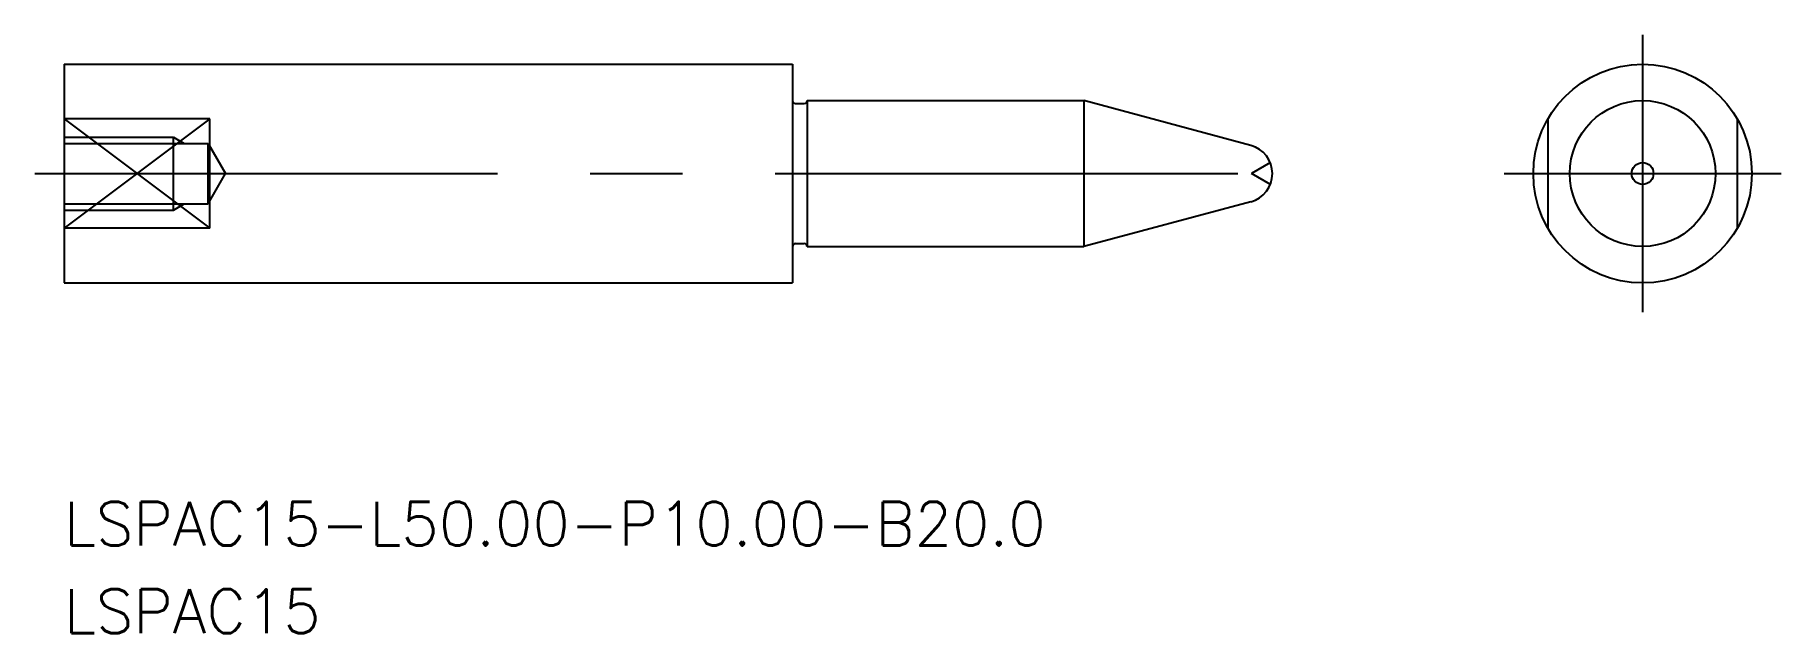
# Model space of a CAD drawing. Extents: x -2 to 118, y -31 to 10.
import ezdxf

# ---------------------------------------------------------------- set-up
doc = ezdxf.new("R2010")
doc.units = 0
doc.linetypes.add('CENTER', pattern=[50.8, 31.75, -6.35, 6.35, -6.35])
doc.linetypes.add('DASHED', pattern=[19.05, 12.7, -6.35])
doc.layers.get('0').update_dxf_attribs({"linetype": 'CONTINUOUS'})
doc.layers.add('CENTER', color=1, linetype='CENTER')
doc.styles.get("Standard").update_dxf_attribs({"font": 'txt.shx', "height": 3, "bigfont": 'bigfont.shx'})

msp = doc.modelspace()

# ---------------------------------------------------------------- linework, layer by layer
at = {"color": 7, "linetype": 'CONTINUOUS'}
for p, q in [((0, 7.5), (0, -7.5)), ((0, 7.5), (50, 7.5)), ((50, 7.5), (50, -7.5)), ((50.2, 4.8), (50.8, 4.8)), ((51, 5), (70, 5)), ((51, 5), (51, -5)), ((81.45, 1.93), (70, 5)), ((70, 5), (70, -5)), ((10, 3.74), (0, 3.74)), ((10, -3.74), (10, 3.74)), ((81.45, -1.93), (70, -5)), ((10, -3.74), (0, -3.74)), ((50.2, -4.8), (50.8, -4.8)), ((51, -5), (70, -5)), ((0, -7.5), (50, -7.5))]:
    msp.add_line(p, q, dxfattribs=at)
at = {"color": 3, "linetype": 'CONTINUOUS'}
for p, q in [((10, 3.74), (0, -3.74)), ((0, 3.74), (10, -3.74))]:
    msp.add_line(p, q, dxfattribs=at)
at = {"color": 3, "linetype": 'DASHED'}
for p, q in [((101.84, 3.74), (101.84, -3.74)), ((114.84, 3.74), (114.84, -3.74)), ((0, 2.5), (7.5, 2.5)), ((7.5, -2.5), (7.5, 2.5)), ((7.5, 2.5), (8.25, 2.07)), ((0, 2.07), (9.9, 2.07)), ((9.9, -2.07), (9.9, 2.07)), ((9.9, 2.07), (11.09, 0)), ((9.9, -2.07), (11.09, 0)), ((82.79, 0.75), (81.49, 0)), ((82.79, -0.75), (81.49, 0)), ((0, -2.07), (9.9, -2.07)), ((7.5, -2.5), (8.25, -2.07)), ((0, -2.5), (7.5, -2.5))]:
    msp.add_line(p, q, dxfattribs=at)
at = {"color": 7, "linetype": 'CONTINUOUS'}
for radius in [7.5, 5, 0.75]:
    msp.add_circle((108.34, 0), radius, dxfattribs=at)
for centre, radius, start, end in [((50.2, 5), 0.2, 180, 270), ((50.8, 5), 0.2, 270, 0), ((80.93, 0), 2, 285, 75), ((50.2, -5), 0.2, 90, 180), ((50.8, -5), 0.2, 0, 90)]:
    msp.add_arc(centre, radius, start, end, dxfattribs=at)
at = {"layer": 'CENTER', "color": 1, "linetype": 'CENTER'}
for p, q in [((108.34, 9.5), (108.34, -9.5)), ((-2, 0), (84.93, 0)), ((98.84, 0), (117.84, 0))]:
    msp.add_line(p, q, dxfattribs=at)

# ---------------------------------------------------------------- texts
at = {"color": 7, "linetype": 'CONTINUOUS'}
for s, p in [('LSPAC15-L50.00-P10.00-B20.0', (0, -25.5)), ('LSPAC15', (0, -31.5))]:
    msp.add_text(s, height=3, dxfattribs=at).set_placement(p)

doc.saveas('drawing.dxf')
